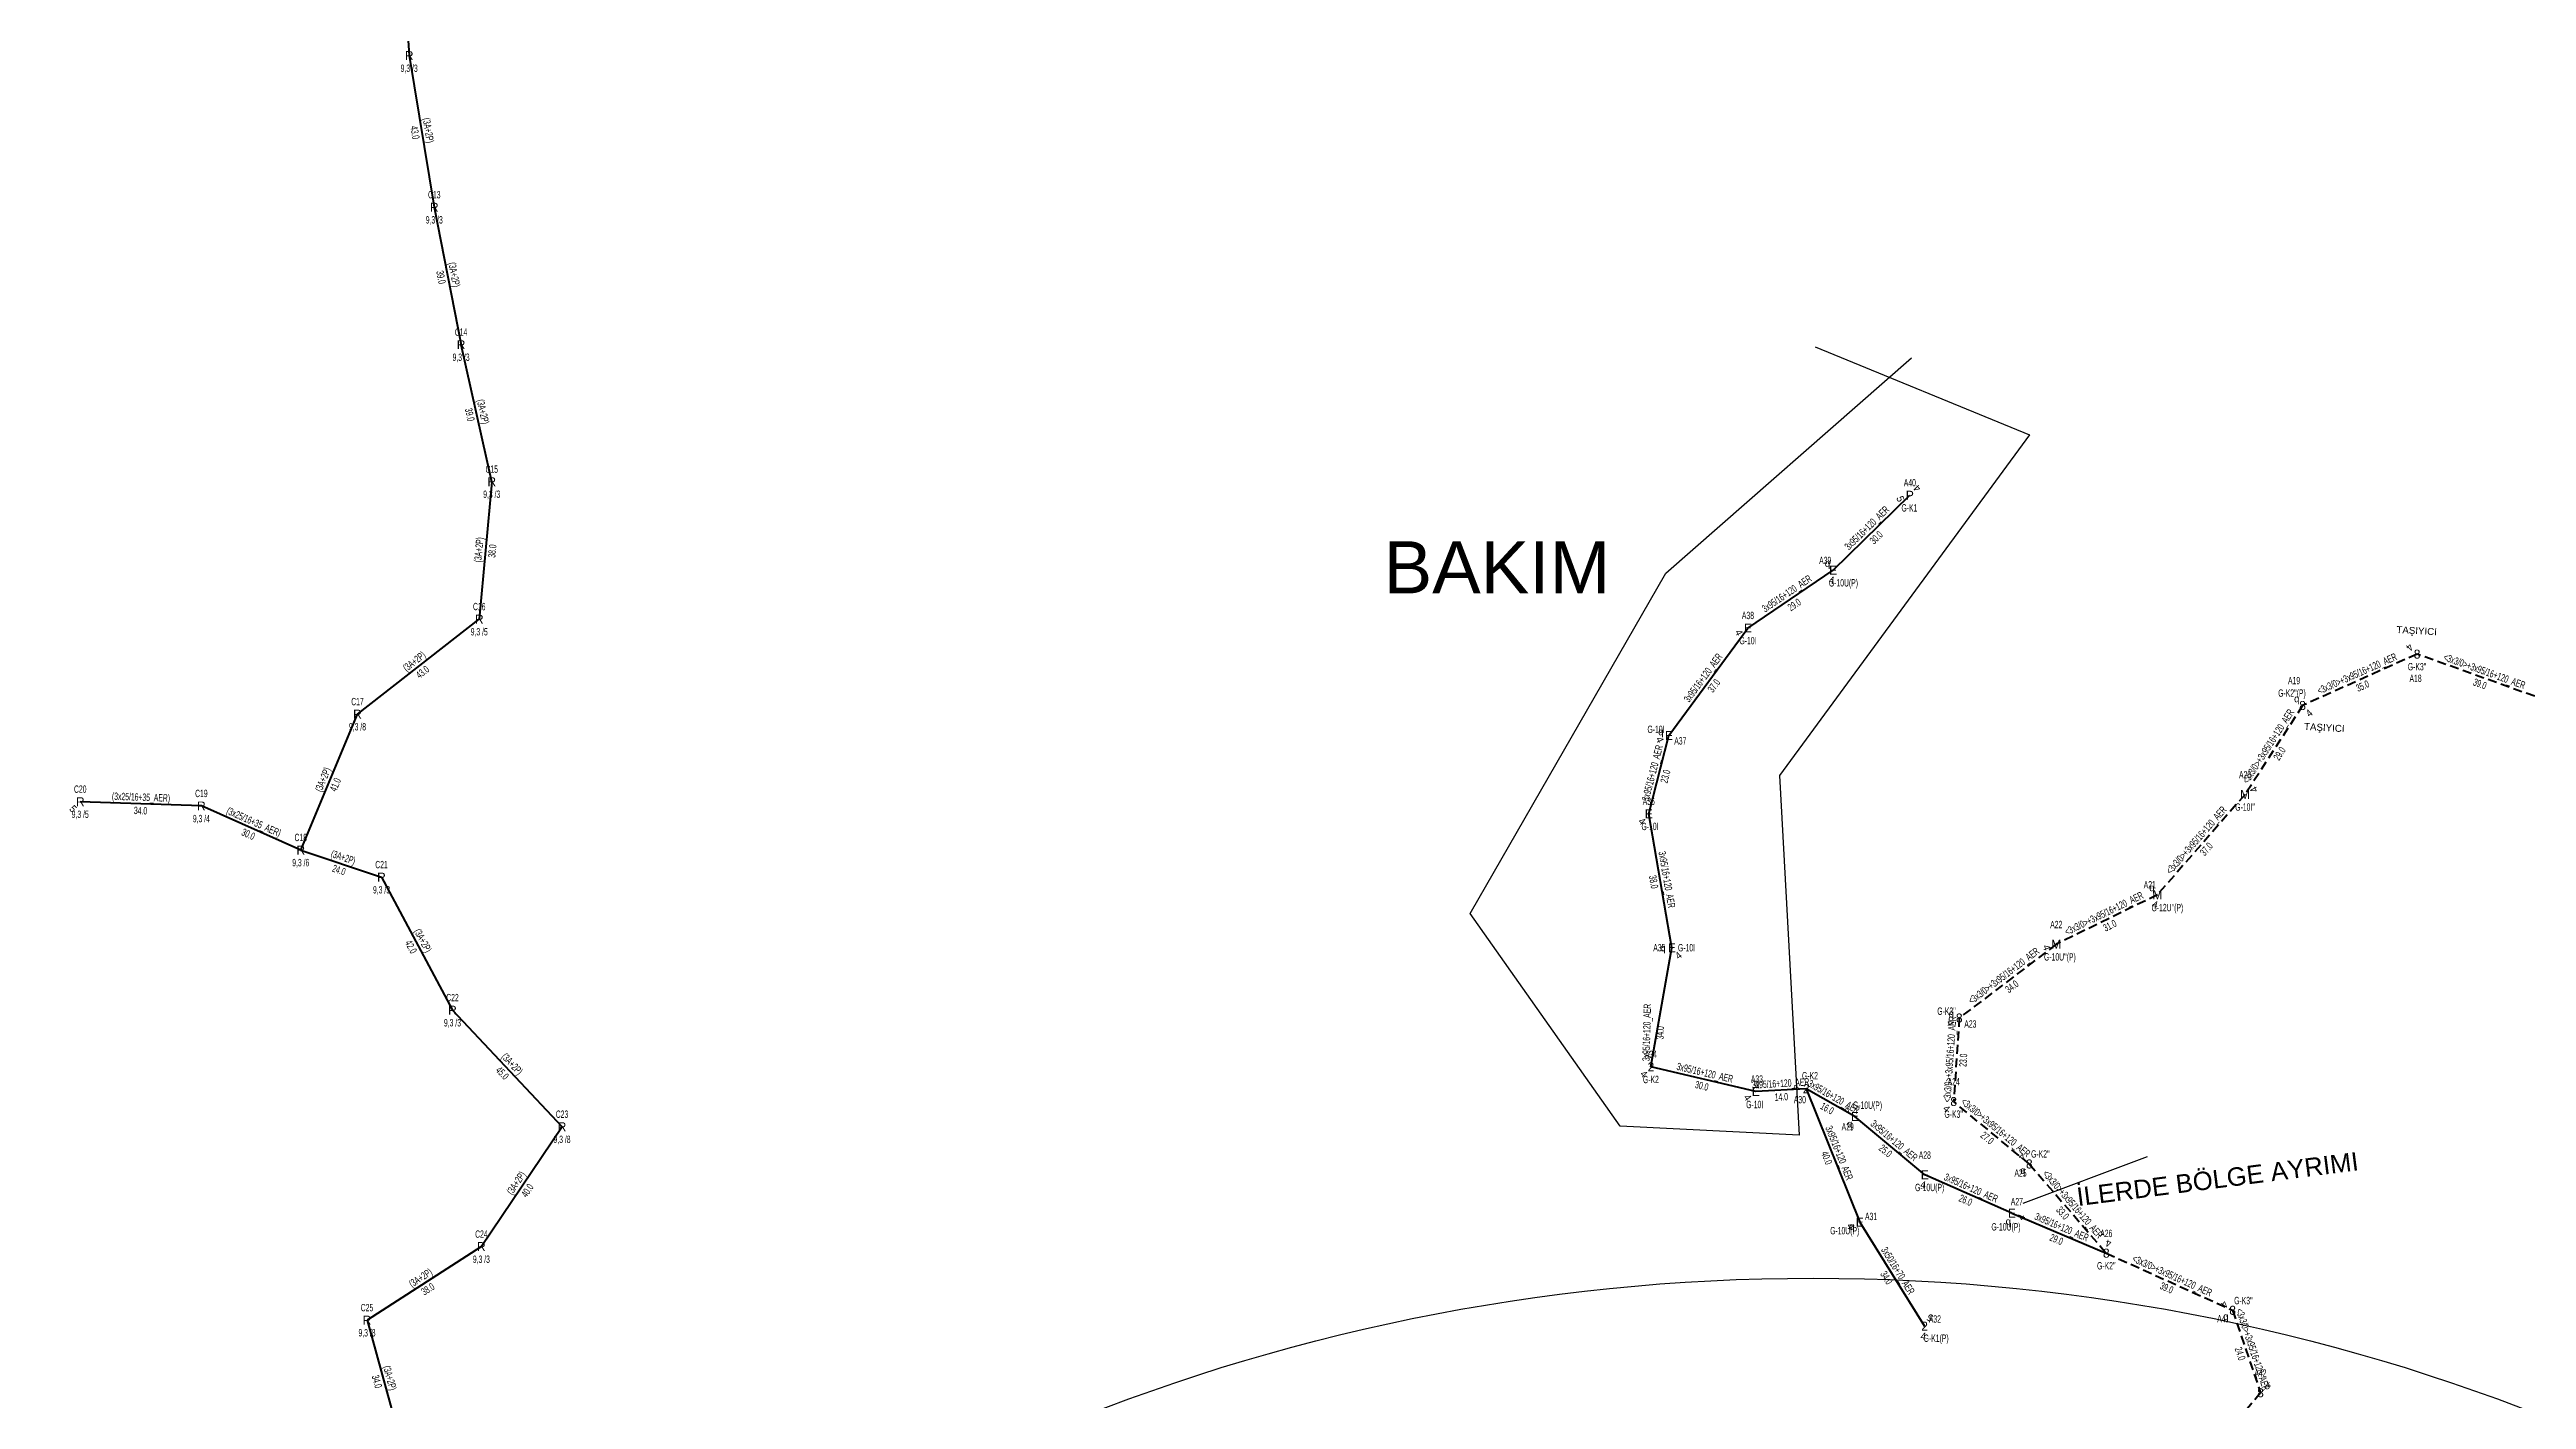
# Model space of a CAD drawing. Header units: millimetres. Extents: x 433713 to 438874, y 4028328 to 4034517.
# Drawn here: x 434656 to 435345, y 4031362 to 4031737 of the extents above; entities that cross this region are included whole.
import ezdxf
from ezdxf.enums import TextEntityAlignment as Align

# ---------------------------------------------------------------- set-up
doc = ezdxf.new("R2010")
doc.units = ezdxf.units.MM
doc.linetypes.add('DASHED', pattern=[3.75, 2.5, -1.25])
for name, color, linetype, lineweight in [('DIREK_AG_MEVCUT', 120, 'Continuous', 25), ('DIREK_AG_YENI', 108, 'Continuous', 25), ('DIREK_OG_YENI', 10, 'Continuous', 25), ('HAT_AG_HAVAI_MEVCUT', 126, 'Continuous', 50), ('HAT_AG_HAVAI_YENI', 3, 'Continuous', 50), ('HAT_OG_HAVAI_ILERDE', 1, 'DASHED', 70), ('KULLANICI', 1, 'Continuous', 25)]:
    doc.layers.add(name, color=color, linetype=linetype, lineweight=lineweight)
doc.styles.add('Direk', font='B_CAD')
doc.styles.get("Standard").update_dxf_attribs({"font": 'Arial'})

msp = doc.modelspace()

# ---------------------------------------------------------------- linework, layer by layer
at = {"layer": 'HAT_AG_HAVAI_MEVCUT'}
for p, q in [((434753.164556, 4031776.914024), (434755.941285, 4031735.422558)), ((434755.941285, 4031735.422558), (434762.920052, 4031693.240552)), ((434762.920052, 4031693.240552), (434770.376734, 4031655.013658)), ((434778.903783, 4031616.897393), (434770.376734, 4031655.013658)), ((434778.903783, 4031616.897393), (434775.427411, 4031578.652782)), ((434741.5597, 4031552.21401), (434775.427411, 4031578.652782)), ((434725.775784, 4031514.417929), (434741.5597, 4031552.21401)), ((434698.125724, 4031526.666257), (434664.433314, 4031527.86215)), ((434725.775784, 4031514.417929), (434698.125724, 4031526.666257)), ((434725.775784, 4031514.417929), (434748.239274, 4031506.862693)), ((434748.239274, 4031506.862693), (434767.98046, 4031469.859986)), ((434767.98046, 4031469.859986), (434798.455933, 4031437.423748)), ((434798.455933, 4031437.423748), (434776.023556, 4031404.06941)), ((434776.023556, 4031404.06941), (434744.206291, 4031383.611132)), ((434744.206291, 4031383.611132), (434753.361126, 4031350.486112))]:
    msp.add_line(p, q, dxfattribs=at)
at = {"layer": 'HAT_AG_HAVAI_YENI'}
for p, q in [((435152.054, 4031592.264), (435173.387, 4031613.114)), ((435128.346091, 4031576.187707), (435152.054, 4031592.264)), ((435106.375899, 4031546.283821), (435128.346091, 4031576.187707)), ((435100.760339, 4031524.481596), (435106.375899, 4031546.283821)), ((435107.195193, 4031487.244109), (435100.760339, 4031524.481596)), ((435101.357896, 4031454.080863), (435107.195193, 4031487.244109)), ((435130.535131, 4031447.218426), (435101.357896, 4031454.080863)), ((435144.545885, 4031448.011175), (435130.535131, 4031447.218426)), ((435158.091, 4031440.297), (435144.545885, 4031448.011175)), ((435144.545885, 4031448.011175), (435159.477, 4031410.895)), ((435177.547, 4031424.045), (435158.091, 4031440.297)), ((435201.769, 4031413.382), (435177.547, 4031424.045)), ((435159.477, 4031410.895), (435177.488, 4031381.93)), ((435201.769, 4031413.382), (435228.034, 4031402.254))]:
    msp.add_line(p, q, dxfattribs=at)
at = {"layer": 'HAT_OG_HAVAI_ILERDE'}
for p, q in [((435314.485949, 4031568.922673), (435282.631, 4031554.631)), ((435350.73, 4031555.913), (435314.485949, 4031568.922673)), ((435282.631, 4031554.631), (435266.635114, 4031529.872435)), ((435266.635114, 4031529.872435), (435242.267, 4031501.978)), ((435242.267, 4031501.978), (435214.119, 4031488.191)), ((435214.119, 4031488.191), (435187.136341, 4031467.68276)), ((435187.136341, 4031467.68276), (435185.577934, 4031444.439764)), ((435206.616, 4031427.073), (435185.577934, 4031444.439764)), ((435206.616, 4031427.073), (435228.034, 4031402.254)), ((435228.034, 4031402.254), (435263.177556, 4031386.365701)), ((435263.177556, 4031386.365701), (435270.923072, 4031363.42083)), ((435270.923072, 4031363.42083), (435246.548, 4031333.447))]:
    msp.add_line(p, q, dxfattribs=at)
at = {"layer": 'KULLANICI', "flags": 128}
for points in [[(435147.077894, 4031654.395785), (435206.678055, 4031629.911395), (435137.09084, 4031535.195463), (435142.582224, 4031435.118306), (435092.828051, 4031437.596483), (435051.10578, 4031496.756252), (435105.523738, 4031591.42546), (435173.822301, 4031651.347784)], [(435204.874555, 4031416.167171), (435239.497783, 4031429.150882)]]:
    msp.add_lwpolyline(points, dxfattribs=at)
at = {"layer": 'KULLANICI'}
msp.add_circle((435146.483852, 4030841.631319), 553.666974, dxfattribs=at)

# ---------------------------------------------------------------- texts
at = {"layer": 'DIREK_AG_MEVCUT', "width": 0.53}
for s, p in [('9,3 /3', (434755.941285, 4031731.922558)), ('C13', (434762.920052, 4031696.740552)), ('9,3 /3', (434762.920052, 4031689.740552)), ('C14', (434770.376734, 4031658.513658)), ('9,3 /3', (434770.376734, 4031651.513658)), ('C15', (434778.903783, 4031620.397393)), ('9,3 /3', (434778.903783, 4031613.397393)), ('A40', (435173.387, 4031616.614)), ('G-K1', (435173.260239, 4031609.614)), ('C16', (434775.427411, 4031582.152782)), ('9,3 /5', (434775.427411, 4031575.152782)), ('C17', (434741.5597, 4031555.71401)), ('9,3 /8', (434741.5597, 4031548.71401)), ('C20', (434664.433314, 4031531.36215)), ('C19', (434698.125724, 4031530.166257)), ('9,3 /5', (434664.433314, 4031524.36215)), ('9,3 /4', (434698.125724, 4031523.166257)), ('C18', (434725.775784, 4031517.917929)), ('9,3 /6', (434725.775784, 4031510.917929)), ('C21', (434748.239274, 4031510.362693)), ('9,3 /3', (434748.239274, 4031503.362693)), ('C22', (434767.98046, 4031473.359986)), ('9,3 /3', (434767.98046, 4031466.359986)), ('C23', (434798.455933, 4031440.923748)), ('9,3 /8', (434798.455933, 4031433.923748)), ('C24', (434776.023556, 4031407.56941)), ('9,3 /3', (434776.023556, 4031400.56941)), ('C25', (434744.206291, 4031387.111132)), ('9,3 /8', (434744.206291, 4031380.111132))]:
    msp.add_text(s, height=2.05, dxfattribs=at).set_placement(p, align=Align.MIDDLE_CENTER)
at = {"layer": 'DIREK_AG_MEVCUT', "style": 'Direk'}
for s, p in [('R', (434755.941285, 4031735.422558)), ('R', (434762.920052, 4031693.240552)), ('R', (434770.376734, 4031655.013658)), ('R', (434778.903783, 4031616.897393)), ('P', (435173.387, 4031613.114)), ('R', (434775.427411, 4031578.652782)), ('R', (434741.5597, 4031552.21401)), ('R', (434664.433314, 4031527.86215)), ('R', (434698.125724, 4031526.666257)), ('R', (434725.775784, 4031514.417929)), ('R', (434748.239274, 4031506.862693)), ('R', (434767.98046, 4031469.859986)), ('R', (434798.455933, 4031437.423748)), ('R', (434776.023556, 4031404.06941)), ('R', (434744.206291, 4031383.611132))]:
    msp.add_text(s, height=2.5, dxfattribs=at).set_placement(p, align=Align.MIDDLE_CENTER)
at = {"layer": 'DIREK_AG_MEVCUT', "color": 32, "style": 'Direk'}
for s, rotation, p in [('4', 493.9629, (435175.40241, 4031615.057739)), ('5', 290.944351, (435170.772001, 4031612.113109)), ('5', 315.000001, (434662.453415, 4031525.882251))]:
    msp.add_text(s, height=2, rotation=rotation, dxfattribs=at).set_placement(p, align=Align.MIDDLE_CENTER)
at = {"layer": 'DIREK_AG_YENI', "width": 0.53}
for s, p in [('A39', (435149.839883, 4031594.974662)), ('G-10U(P)', (435154.911797, 4031588.765304)), ('A38', (435128.346091, 4031579.687707)), ('G-10I', (435128.346091, 4031572.687707)), ('G-10I', (435102.759695, 4031547.998915)), ('A37', (435109.538252, 4031544.783979)), ('A36', (435100.760339, 4031527.981596)), ('G-10I', (435101.097549, 4031520.981596)), ('A35', (435103.695197, 4031487.249563)), ('G-10I', (435111.251129, 4031487.237789)), ('A34', (435101.357896, 4031457.580863)), ('G-K2', (435101.357896, 4031450.580863)), ('A33', (435130.840082, 4031450.705116)), ('G-K2', (435145.607131, 4031451.632887)), ('G-10I', (435130.220795, 4031443.624421)), ('A30', (435142.797958, 4031444.97889)), ('G-10U(P)', (435161.616556, 4031443.432592)), ('A29', (435156.095149, 4031437.421834)), ('A28', (435177.547, 4031429.545)), ('G-10U(P)', (435178.895925, 4031420.545)), ('A27', (435203.156827, 4031416.595088)), ('G-10U(P)', (435155.271967, 4031408.526895)), ('A31', (435162.598457, 4031412.478194)), ('G-10U(P)', (435200.128813, 4031409.584651)), ('G-K1(P)', (435180.707167, 4031378.60788)), ('A32', (435180.351772, 4031383.942165))]:
    msp.add_text(s, height=2.05, dxfattribs=at).set_placement(p, align=Align.MIDDLE_CENTER)
at = {"layer": 'DIREK_AG_YENI', "color": 4, "style": 'Direk'}
for p in [(435150.472488, 4031594.200187), (435104.117076, 4031547.355136), (435104.695196, 4031487.248005), (435130.752953, 4031449.708919), (435156.665392, 4031438.24331), (435157.247388, 4031409.764147), (435200.777695, 4031411.086937)]:
    msp.add_text('q', height=2, dxfattribs=at).set_placement(p, align=Align.MIDDLE_CENTER)
at = {"layer": 'DIREK_AG_YENI', "style": 'Direk'}
for s, p in [('E', (435152.054, 4031592.264)), ('E', (435128.346091, 4031576.187707)), ('E', (435106.375899, 4031546.283821)), ('E', (435100.760339, 4031524.481596)), ('E', (435107.195193, 4031487.244109)), ('2', (435101.357896, 4031454.080863)), ('E', (435130.535131, 4031447.218426)), ('2', (435144.545885, 4031448.011175)), ('E', (435158.091, 4031440.297)), ('E', (435177.547, 4031424.045)), ('E', (435201.769, 4031413.382)), ('E', (435159.477, 4031410.895)), ('2', (435177.488, 4031381.93))]:
    msp.add_text(s, height=2.5, dxfattribs=at).set_placement(p, align=Align.MIDDLE_CENTER)
at = {"layer": 'DIREK_AG_YENI', "color": 32, "style": 'Direk'}
for s, rotation, p in [('4', 351.691843, (435151.649408, 4031589.493385)), ('4', 296.847759, (435125.847903, 4031574.923167)), ('4', 295.091157, (435103.840123, 4031545.096454)), ('4', 317.751611, (435098.877771, 4031522.408932)), ('4', 399.963971, (435108.993649, 4031485.098054)), ('4', 315.000001, (435099.377997, 4031452.100964)), ('4', 263.453311, (435141.764143, 4031448.330411)), ('4', 305.883117, (435128.266531, 4031445.577252)), ('4', 230.993648, (435155.915187, 4031442.059338)), ('4', 350.602159, (435177.089791, 4031421.282581)), ('4', 294.403979, (435156.927166, 4031409.738131)), ('4', 426.838791, (435204.343325, 4031412.280705)), ('4', 352.986226, (435177.146098, 4031379.150953)), ('5', 147.43019, (435178.995315, 4031384.289661))]:
    msp.add_text(s, height=2, rotation=rotation, dxfattribs=at).set_placement(p, align=Align.MIDDLE_CENTER)
at = {"layer": 'DIREK_OG_YENI', "color": 32, "style": 'Direk'}
for rotation, p in [(587.208949, (435312.431209, 4031570.824788)), (400.648914, (435284.454982, 4031552.506597)), (478.567258, (435269.094231, 4031531.211368)), (346.872103, (435241.631049, 4031499.251177)), (288.618374, (435211.465535, 4031487.297063)), (298.932296, (435184.685804, 4031466.328188)), (315.000001, (435183.598035, 4031442.459865)), (226.380204, (435204.588986, 4031429.004635)), (527.836208, (435228.62398, 4031404.991138)), (233.917605, (435260.914678, 4031388.014756)), (495.000001, (435272.902971, 4031365.400729))]:
    msp.add_text('4', height=2, rotation=rotation, dxfattribs=at).set_placement(p, align=Align.MIDDLE_CENTER)
at = {"layer": 'DIREK_OG_YENI', "width": 0.53}
for s, p in [("G-K3''", (435314.485949, 4031565.422673)), ("G-K2''(P)", (435279.685248, 4031558.088473)), ('A19', (435280.268892, 4031561.550208)), ('A18', (435314.06235, 4031562.192655)), ('A20', (435266.635114, 4031535.372435)), ("G-10I''", (435266.635114, 4031526.372435)), ('A21', (435240.12915, 4031504.749208)), ("G-12U''(P)", (435245.021032, 4031498.408061)), ('A22', (435214.119, 4031493.691)), ("G-10U''(P)", (435215.130715, 4031484.691)), ("G-K3''", (435183.599461, 4031469.587138)), ('A23', (435190.218025, 4031466.023475)), ('A24', (435185.577934, 4031449.939764)), ("G-K3''", (435185.577934, 4031440.939764)), ("G-K2''", (435209.688024, 4031429.868309)), ('A25', (435204.168346, 4031424.571203)), ('A26', (435228.034, 4031407.754)), ("G-K2''", (435228.034, 4031398.754)), ("G-K3''", (435266.171708, 4031389.077091)), ('A41', (435260.583214, 4031384.016363)), ('A42', (435270.923072, 4031368.92083))]:
    msp.add_text(s, height=2.05, dxfattribs=at).set_placement(p, align=Align.MIDDLE_CENTER)
at = {"layer": 'DIREK_OG_YENI', "style": 'Direk'}
for s, p in [('8', (435314.485949, 4031568.922673)), ('8', (435282.631, 4031554.631)), ('M', (435266.635114, 4031529.872435)), ('M', (435242.267, 4031501.978)), ('M', (435214.119, 4031488.191)), ('8', (435187.136341, 4031467.68276)), ('8', (435185.577934, 4031444.439764)), ('8', (435206.616, 4031427.073)), ('8', (435228.034, 4031402.254)), ('8', (435263.177556, 4031386.365701)), ('8', (435270.923072, 4031363.42083))]:
    msp.add_text(s, height=2.5, dxfattribs=at).set_placement(p, align=Align.MIDDLE_CENTER)
at = {"layer": 'DIREK_OG_YENI', "color": 4, "style": 'Direk'}
for p in [(435281.009675, 4031556.533973), (435240.739964, 4031503.957435), (435184.935139, 4031468.867963), (435204.867676, 4031425.286002), (435261.324455, 4031384.687603)]:
    msp.add_text('q', height=2, dxfattribs=at).set_placement(p, align=Align.MIDDLE_CENTER)
at = {"layer": 'HAT_AG_HAVAI_MEVCUT', "lineweight": 30, "width": 0.53}
for s, rotation, p in [('(3A+2P)', 279.394157, (434760.269269, 4031714.470297)), ('(3A+2P)', 281.037728, (434767.482669, 4031674.289842)), ('(3A+2P)', 282.6101, (434775.469755, 4031636.141093)), ('(3A+2P)', 84.806181, (434776.319087, 4031597.852034)), ('(3A+2P)', 37.977319, (434757.970508, 4031566.103412)), ('(3A+2P)', 67.334232, (434732.883389, 4031533.643521)), ('(3x25/16+35_AER)', 357.967172, (434681.30967, 4031528.113669)), ('(3x25/16+35_AER)', 336.107782, (434712.295019, 4031521.319256)), ('(3A+2P)', 341.410456, (434737.278497, 4031511.445964)), ('(3A+2P)', 298.080213, (434758.859813, 4031488.761441)), ('(3A+2P)', 313.214844, (434783.837669, 4031454.223893)), ('(3A+2P)', 56.077294, (434786.534422, 4031421.220942)), ('(3A+2P)', 32.740733, (434759.655211, 4031394.555229)), ('(3A+2P)', 285.44932, (434749.602995, 4031367.27505))]:
    msp.add_text(s, height=2.05, rotation=rotation, dxfattribs=at).set_placement(p, align=Align.CENTER)
for s, rotation, p in [('43.0', 279.394157, (434758.592068, 4031714.192814)), ('39.0', 281.037728, (434765.814117, 4031673.964368)), ('39.0', 282.6101, (434773.810762, 4031635.769957)), ('38.0', 84.806181, (434778.012107, 4031597.698141)), ('43.0', 37.977319, (434759.016603, 4031564.76338)), ('41.0', 67.334232, (434734.452095, 4031532.988418)), ('34.0', 357.967172, (434681.249368, 4031526.414738)), ('30.0', 336.107782, (434711.606489, 4031519.764931)), ('24.0', 341.410456, (434736.736561, 4031509.834659)), ('42.0', 298.080213, (434757.359921, 4031487.961239)), ('45.0', 313.214844, (434782.598724, 4031453.059841)), ('40.0', 56.077294, (434787.945067, 4031420.272216)), ('38.0', 32.740733, (434760.574636, 4031393.125314)), ('34.0', 285.44932, (434747.964422, 4031366.822194))]:
    msp.add_text(s, height=2.05, rotation=rotation, dxfattribs=at).set_placement(p, align=Align.TOP_CENTER)
at = {"layer": 'HAT_AG_HAVAI_YENI', "lineweight": 30, "width": 0.53}
for s, rotation, p in [('3x95/16+120_AER', 44.343986, (435162.12638, 4031603.296883, 217586.6935)), ('3x95/16+120_AER', 34.141129, (435139.722997, 4031584.929362, 217576.027)), ('3x95/16+120_AER', 53.695516, (435116.675995, 4031561.739029, 217564.173045)), ('3x95/16+120_AER', 75.55637, (435102.744985, 4031535.594722, 217553.18795)), ('3x95/16+120_AER', 279.804218, (435104.815352, 4031506.007592, 217550.38017)), ('3x95/16+120_AER', 88.550823, (435101.200609, 4031463.631662)), ('3x95/16+120_AER', 346.764681, (435116.141122, 4031451.477067)), ('3x95/16+120_AER', 363.238425, (435137.492491, 4031448.463443)), ('3x95/16+120_AER', 330.338545, (435151.738977, 4031444.892894, 217572.272943)), ('3x95/16+120_AER', 291.913921, (435152.799924, 4031429.770532, 217579.738398)), ('3x95/16+120_AER', 320.127072, (435168.363673, 4031432.823686, 217579.045392)), ('3x95/16+120_AER', 336.239611, (435190.000333, 4031419.491604)), ('3x95/16+120_AER', 337.038659, (435215.233217, 4031408.60064)), ('3x50/16+70_AER', 301.874064, (435169.204227, 4031396.86156, 217588.744))]:
    msp.add_text(s, height=2.05, rotation=rotation, dxfattribs=at).set_placement(p, align=Align.CENTER)
for s, rotation, p in [('30.0', 44.343986, (435163.31462, 4031602.081117, 217586.6935)), ('29.0', 34.141129, (435140.677094, 4031583.522344, 217576.027)), ('37.0', 53.695516, (435118.045995, 4031560.732499, 217564.173045)), ('23.0', 75.55637, (435104.391254, 4031535.170695, 217553.18795)), ('38.0', 279.804218, (435103.14018, 4031505.718113, 217550.38017)), ('34.0', 88.550823, (435102.900065, 4031463.588669)), ('30.0', 346.764681, (435115.751905, 4031449.822222)), ('14.0', 363.238425, (435137.588526, 4031446.766158)), ('16.0', 330.338545, (435150.897691, 4031443.415654, 217572.272943)), ('40.0', 291.913921, (435151.222757, 4031429.13607, 217579.738398)), ('25.0', 320.127072, (435167.273825, 4031431.51899, 217579.045392)), ('26.0', 336.239611, (435189.315381, 4031417.935699)), ('29.0', 337.038659, (435214.57003, 4031407.035334)), ('34.0', 301.874064, (435167.760569, 4031395.963868, 217588.744))]:
    msp.add_text(s, height=2.05, rotation=rotation, dxfattribs=at).set_placement(p, align=Align.TOP_CENTER)
at = {"layer": 'HAT_OG_HAVAI_ILERDE', "lineweight": 30, "width": 0.53}
for rotation, p in [(384.162905, (435298.210393, 4031562.552434, 217641.315351)), (340.254489, (435332.894979, 4031563.217885, 217657.242975)), (417.134513, (435273.919102, 4031542.712986, 217633.317557)), (408.860079, (435253.810917, 4031516.484433, 217621.1335)), (386.095793, (435227.819108, 4031495.847851, 217607.0595)), (397.236745, (435200.113327, 4031478.613601, 217593.568171)), (446.164147, (435185.509042, 4031456.118126)), (320.459901, (435196.638125, 4031436.411647)), (310.793891, (435217.968661, 4031415.218588)), (335.672414, (435245.955938, 4031395.084375)), (288.653174, (435267.855665, 4031375.165128))]:
    msp.add_text('<3x3/0>+3x95/16+120_AER', height=2.05, rotation=rotation, dxfattribs=at).set_placement(p, align=Align.CENTER)
for s, rotation, p in [('35.0', 384.162905, (435298.906258, 4031561.001379, 217641.315351)), ('39.0', 340.254489, (435332.320646, 4031561.61784, 217657.242975)), ('29.0', 417.134513, (435275.347012, 4031541.790449, 217633.317557)), ('37.0', 408.860079, (435255.091196, 4031515.366003, 217621.1335)), ('31.0', 386.095793, (435228.566892, 4031494.321149, 217607.0595)), ('34.0', 397.236745, (435201.142014, 4031477.260159, 217593.568171)), ('23.0', 446.164147, (435187.205234, 4031456.004399)), ('27.0', 320.459901, (435195.555874, 4031435.100642)), ('33.0', 310.793891, (435216.681651, 4031414.10791)), ('39.0', 335.672414, (435245.255618, 4031393.535326)), ('24.0', 288.653174, (435266.244963, 4031374.621402))]:
    msp.add_text(s, height=2.05, rotation=rotation, dxfattribs=at).set_placement(p, align=Align.TOP_CENTER)
at = {"layer": 'KULLANICI'}
msp.add_text('BAKIM', height=14.5009, dxfattribs=at).set_placement((435058.512641, 4031593.080753), align=Align.MIDDLE_CENTER)
for s, height, rotation, p in [('TAŞIYICI', 1.9356, 356.7928, (435308.695878, 4031574.797355)), ('TAŞIYICI', 1.9356, 356.7928, (435283.002518, 4031547.842922)), ('İLERDE BÖLGE AYRIMI', 5.1093, 7.289, (435220.152701, 4031415.357424))]:
    msp.add_text(s, height=height, rotation=rotation, dxfattribs=at).set_placement(p)

doc.saveas('drawing.dxf')
